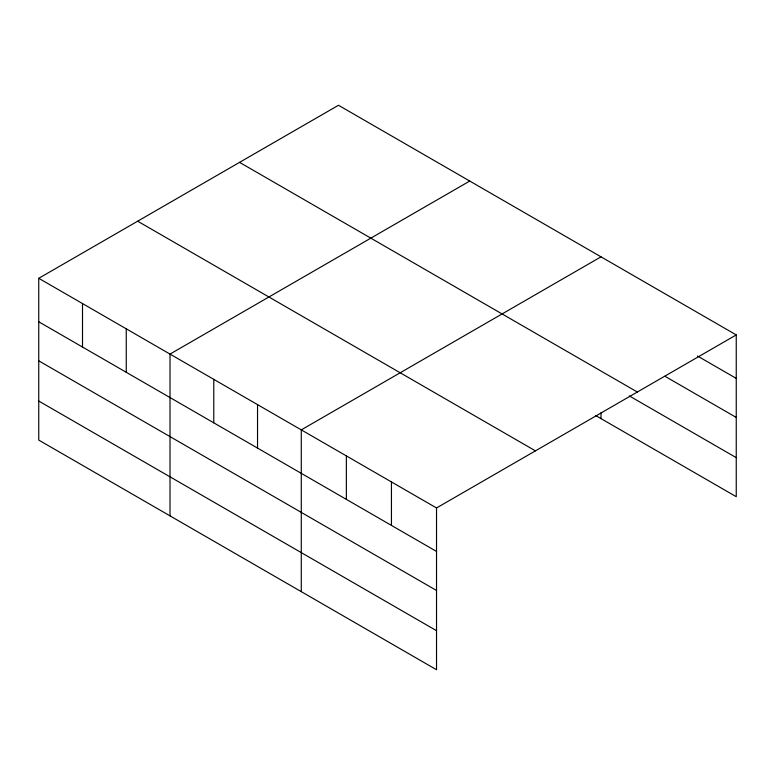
<?xml version="1.0" encoding="UTF-8"?>
<svg xmlns="http://www.w3.org/2000/svg" width="775" height="775" viewBox="0 0 775 775"><rect width="100%" height="100%" fill="white"/><g stroke="black" fill="none" stroke-linecap="round" stroke-linejoin="round"><path stroke-width="1.16" d="M436.528 590.472L436.528 507.964L38.75 278.302L38.75 440.084L436.528 669.736L436.528 590.472L38.75 360.821M595.801 415.603L736.25 496.698L736.25 334.916L338.472 105.264L38.75 278.302M469.737 181.05L170.016 354.088L170.016 515.869M601.003 256.835L301.281 429.873L301.281 591.654M436.528 507.964L736.25 334.916M697.461 355.996L736.25 378.394M664.96 376.272L736.25 417.434M239.562 162.362L637.341 392.024M629.31 395.918L736.25 457.657M137.659 221.204L535.438 450.856M38.75 321.78L436.528 551.432M38.75 401.043L436.528 630.695M601.003 412.697L601.003 418.616M391.443 481.934L391.443 525.402M346.367 455.903L346.367 499.381M257.532 404.618L257.532 448.086M213.774 379.353L213.774 422.83M126.257 328.832L126.257 372.3M82.508 303.567L82.508 347.035"/></g></svg>
